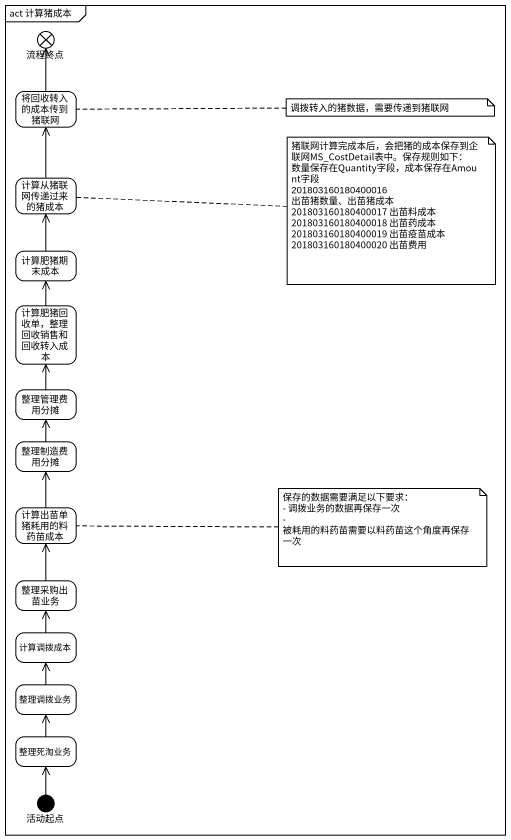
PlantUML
@startuml
mainframe act 计算猪成本
hide empty description
state 流程终点 <<end>>
state 将回收转入的成本传到猪联网
state 计算从猪联网传递过来的猪成本
state 计算肥猪期末成本
state "计算肥猪回收单，整理回收销售和回收转入成本" as 计算肥猪回收单_整理回收销售和回收转入成本
state 整理管理费用分摊
state 整理制造费用分摊
state 计算出苗单猪耗用的料药苗成本
state 整理采购出苗业务
state 计算调拨成本
state 整理调拨业务
state 整理死淘业务
state 活动起点 <<start>>
将回收转入的成本传到猪联网 -up-> 流程终点
计算从猪联网传递过来的猪成本 -up-> 将回收转入的成本传到猪联网
计算肥猪期末成本 -up-> 计算从猪联网传递过来的猪成本
计算肥猪回收单_整理回收销售和回收转入成本 -up-> 计算肥猪期末成本
整理管理费用分摊 -up-> 计算肥猪回收单_整理回收销售和回收转入成本
整理制造费用分摊 -up-> 整理管理费用分摊
计算出苗单猪耗用的料药苗成本 -up-> 整理制造费用分摊
整理采购出苗业务 -up-> 计算出苗单猪耗用的料药苗成本
计算调拨成本 -up-> 整理采购出苗业务
整理调拨业务 -up-> 计算调拨成本
整理死淘业务 -up-> 整理调拨业务
活动起点 -up-> 整理死淘业务
note right of 将回收转入的成本传到猪联网 : 调拨转入的猪数据，需要传递到猪联网
note right of 计算从猪联网传递过来的猪成本
  猪联网计算完成本后，会把猪的成本保存到企联网MS_CostDetail表中。保存规则如下：
  数量保存在Quantity字段，成本保存在Amount字段
  201803160180400016 出苗猪数量、出苗猪成本
  201803160180400017 出苗料成本
  201803160180400018 出苗药成本
  201803160180400019 出苗疫苗成本
  201803160180400020 出苗费用
end note
note right of 计算出苗单猪耗用的料药苗成本
  保存的数据需要满足以下要求：
  - 调拨业务的数据再保存一次
  - 被耗用的料药苗需要以料药苗这个角度再保存一次
end note
@enduml
